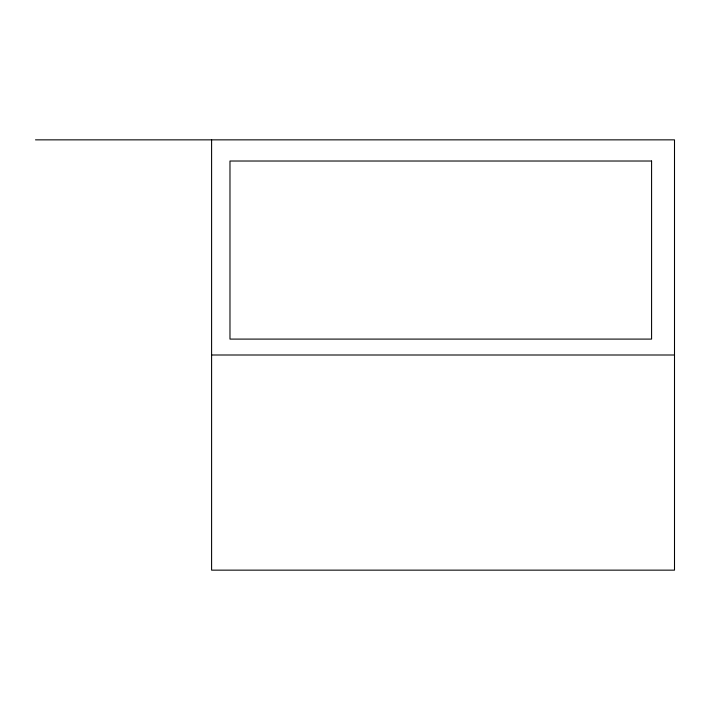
<?xml version="1.0" encoding="UTF-8"?>
<svg xmlns="http://www.w3.org/2000/svg" width="710" height="710" viewBox="0 0 710 710"><rect width="100%" height="100%" fill="white"/><g stroke="black" fill="none" stroke-linecap="round" stroke-linejoin="round"><path stroke-width="1.06" d="M35.5 139.852L674.5 139.852L674.5 570.148L211.598 570.148L211.598 139.852M211.598 355L674.5 355M651.585 161.019L229.978 161.019L229.978 339.096L651.585 339.096L651.585 161.019"/></g></svg>
